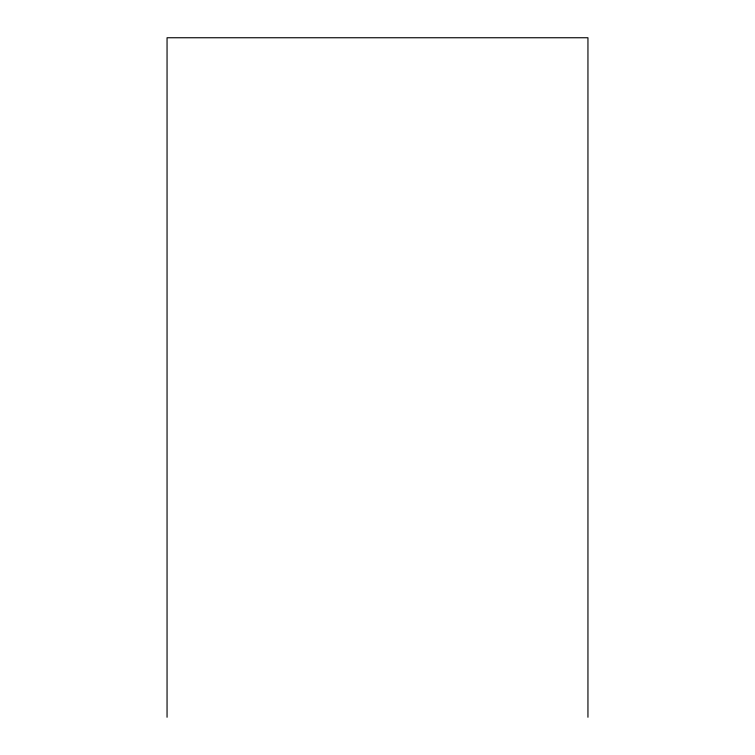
<?xml version="1.0" encoding="UTF-8"?>
<svg xmlns="http://www.w3.org/2000/svg" width="755" height="755" viewBox="0 0 755 755"><rect width="100%" height="100%" fill="white"/><g stroke="black" fill="none" stroke-linecap="round" stroke-linejoin="round"><path stroke-width="1.13" d="M587.947 717.25L587.947 37.75L167.053 37.75L167.053 717.25"/></g></svg>
